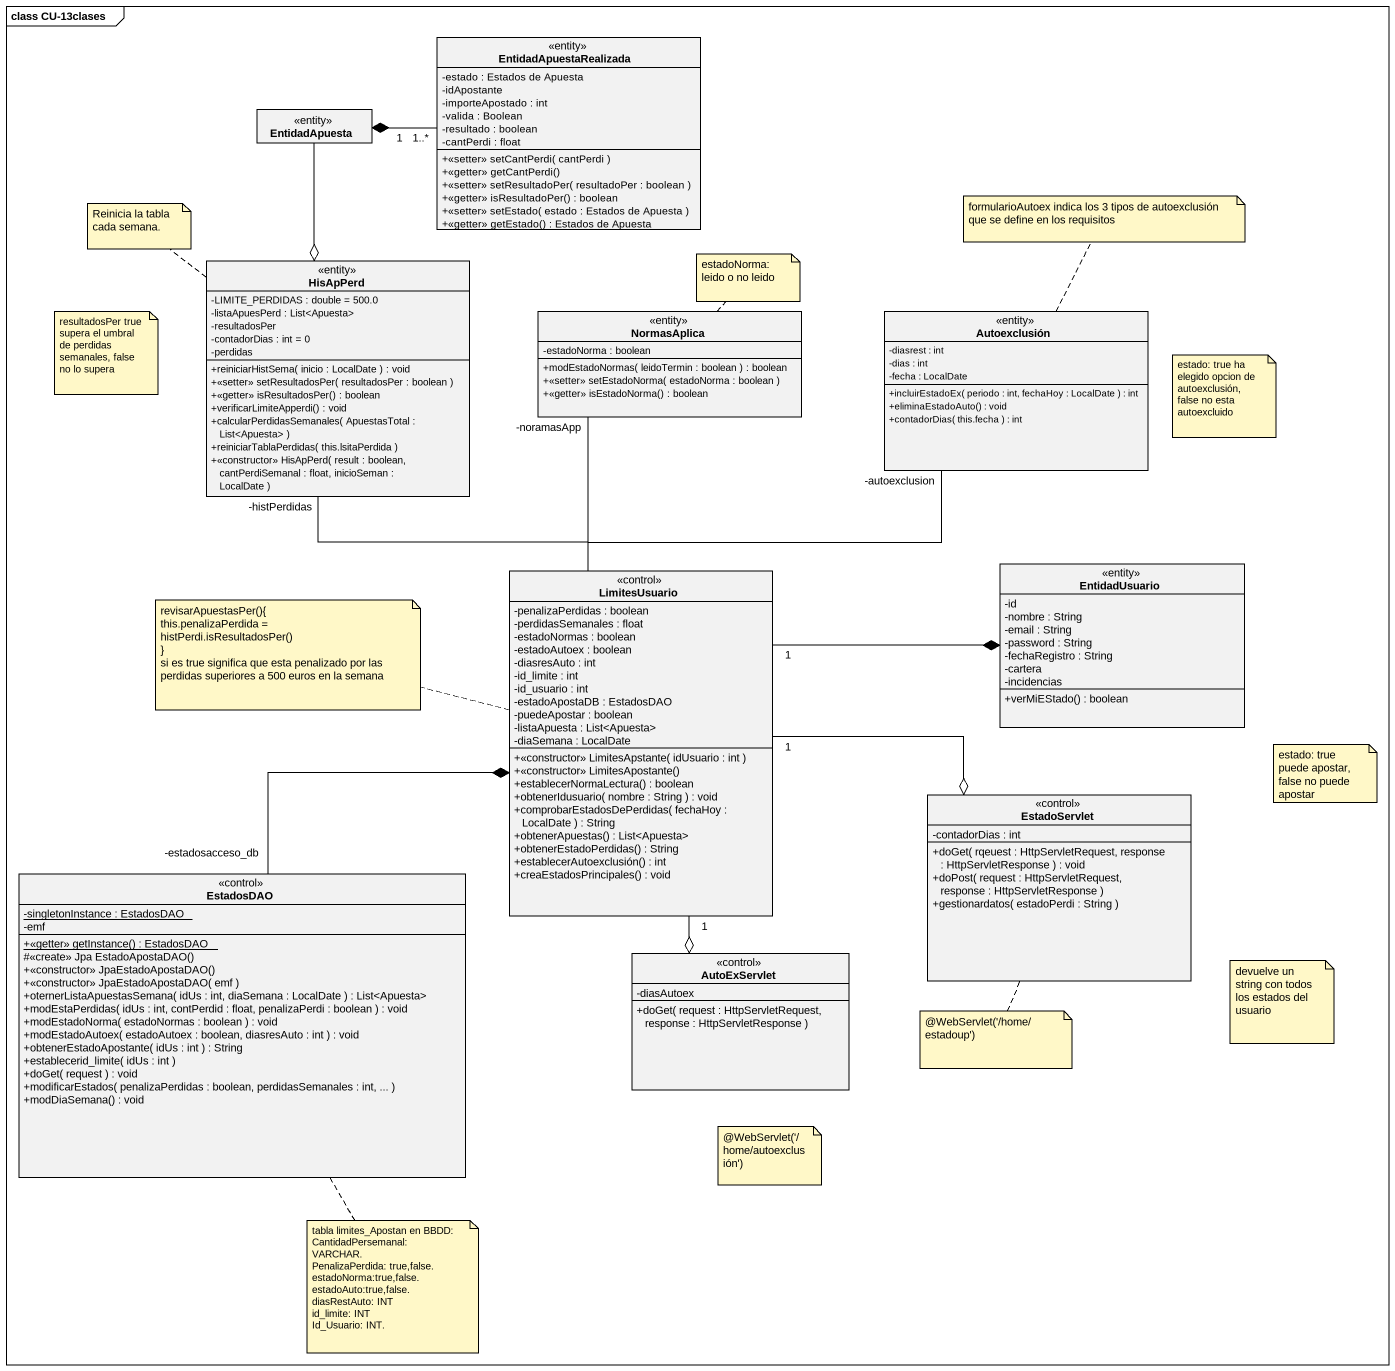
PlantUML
@startuml
mainframe class CU-13clases
hide circle
hide empty members
skinparam classAttributeIconSize 0
class EntidadApuestaRealizada <<entity>> {
  -estado : Estados de Apuesta
  -idApostante
  -importeApostado : int
  -valida : Boolean
  -resultado : boolean
  -cantPerdi : float
  +<<setter>> setCantPerdi( cantPerdi )
  +<<getter>> getCantPerdi()
  +<<setter>> setResultadoPer( resultadoPer : boolean )
  +<<getter>> isResultadoPer() : boolean
  +<<setter>> setEstado( estado : Estados de Apuesta )
  +<<getter>> getEstado() : Estados de Apuesta
}
class EntidadApuesta <<entity>>
class HisApPerd <<entity>> {
  -LIMITE_PERDIDAS : double = 500.0
  -listaApuesPerd : List<Apuesta>
  -resultadosPer
  -contadorDias : int = 0
  -perdidas
  +reiniciarHistSema( inicio : LocalDate ) : void
  +<<setter>> setResultadosPer( resultadosPer : boolean )
  +<<getter>> isResultadosPer() : boolean
  +verificarLimiteApperdi() : void
  +calcularPerdidasSemanales( ApuestasTotal : List<Apuesta> )
  +reiniciarTablaPerdidas( this.lsitaPerdida )
  +<<constructor>> HisApPerd( result : boolean, cantPerdiSemanal : float, inicioSeman : LocalDate )
}
class NormasAplica <<entity>> {
  -estadoNorma : boolean
  +modEstadoNormas( leidoTermin : boolean ) : boolean
  +<<setter>> setEstadoNorma( estadoNorma : boolean )
  +<<getter>> isEstadoNorma() : boolean
}
class Autoexclusión <<entity>> {
  -diasrest : int
  -dias : int
  -fecha : LocalDate
  +incluirEstadoEx( periodo : int, fechaHoy : LocalDate ) : int
  +eliminaEstadoAuto() : void
  +contadorDias( this.fecha ) : int
}
class LimitesUsuario <<control>> {
  -penalizaPerdidas : boolean
  -perdidasSemanales : float
  -estadoNormas : boolean
  -estadoAutoex : boolean
  -diasresAuto : int
  -id_limite : int
  -id_usuario : int
  -estadoApostaDB : EstadosDAO
  -puedeApostar : boolean
  -listaApuesta : List<Apuesta>
  -diaSemana : LocalDate
  +<<constructor>> LimitesApstante( idUsuario : int )
  +<<constructor>> LimitesApostante()
  +establecerNormaLectura() : boolean
  +obtenerIdusuario( nombre : String ) : void
  +comprobarEstadosDePerdidas( fechaHoy : LocalDate ) : String
  +obtenerApuestas() : List<Apuesta>
  +obtenerEstadoPerdidas() : String
  +establecerAutoexclusión() : int
  +creaEstadosPrincipales() : void
}
class EntidadUsuario <<entity>> {
  -id
  -nombre : String
  -email : String
  -password : String
  -fechaRegistro : String
  -cartera
  -incidencias
  +verMiEStado() : boolean
}
class EstadoServlet <<control>> {
  -contadorDias : int
  +doGet( rqeuest : HttpServletRequest, response : HttpServletResponse ) : void
  +doPost( request : HttpServletRequest, response : HttpServletResponse )
  +gestionardatos( estadoPerdi : String )
}
class EstadosDAO <<control>> {
  {static} -singletonInstance : EstadosDAO
  -emf
  {static} +<<getter>> getInstance() : EstadosDAO
  #<<create>> Jpa EstadoApostaDAO()
  +<<constructor>> JpaEstadoApostaDAO()
  +<<constructor>> JpaEstadoApostaDAO( emf )
  +oternerListaApuestasSemana( idUs : int, diaSemana : LocalDate ) : List<Apuesta>
  +modEstaPerdidas( idUs : int, contPerdid : float, penalizaPerdi : boolean ) : void
  +modEstadoNorma( estadoNormas : boolean ) : void
  +modEstadoAutoex( estadoAutoex : boolean, diasresAuto : int ) : void
  +obtenerEstadoApostante( idUs : int ) : String
  +establecerid_limite( idUs : int )
  +doGet( request ) : void
  +modificarEstados( penalizaPerdidas : boolean, perdidasSemanales : int, ... )
  +modDiaSemana() : void
}
class AutoExServlet <<control>> {
  -diasAutoex
  +doGet( request : HttpServletRequest, response : HttpServletResponse )
}
EntidadApuesta "1" *-right- "1..*" EntidadApuestaRealizada
HisApPerd o-up- EntidadApuesta
LimitesUsuario -up- "-histPerdidas" HisApPerd
LimitesUsuario -up- "-noramasApp" NormasAplica
LimitesUsuario -up- "-autoexclusion" Autoexclusión
LimitesUsuario *-- "-estadosacceso_db" EstadosDAO
EntidadUsuario *-left- "1" LimitesUsuario
EstadoServlet o-left- "1" LimitesUsuario
AutoExServlet o-up- "1" LimitesUsuario
note top of HisApPerd : Reinicia la tabla cada semana.
note top of Autoexclusión : formularioAutoex indica los 3 tipos de autoexclusión que se define en los requisitos
note top of NormasAplica : estadoNorma: leido o no leido
note as N4
  resultadosPer true supera el umbral de perdidas semanales, false no lo supera
end note
note as N5
  estado: true ha elegido opcion de autoexclusión, false no esta autoexcluido
end note
note left of LimitesUsuario
  revisarApuestasPer(){
  this.penalizaPerdida = histPerdi.isResultadosPer()
  ~}
  si es true significa que esta penalizado por las perdidas superiores a 500 euros en la semana
end note
note as N7
  estado: true puede apostar, false no puede apostar
end note
note as N8
  devuelve un string con todos los estados del usuario
end note
note bottom of EstadoServlet : @WebServlet('/home/estadoup')
note as N10
  ~@WebServlet('/home/autoexclusión')
end note
note bottom of EstadosDAO
  tabla limites_Apostan en BBDD:
  CantidadPersemanal: VARCHAR.
  PenalizaPerdida: true,false.
  estadoNorma:true,false.
  estadoAuto:true,false.
  diasRestAuto: INT
  id_limite: INT
  Id_Usuario: INT.
end note
@enduml
